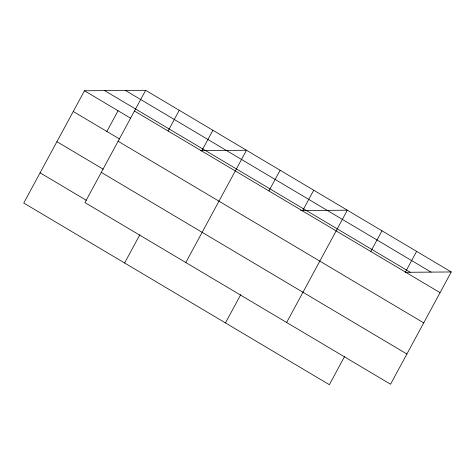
<?xml version="1.0" encoding="UTF-8"?>
<svg xmlns="http://www.w3.org/2000/svg" width="475" height="475" viewBox="0 0 475 475"><rect width="100%" height="100%" fill="white"/><g stroke="black" fill="none" stroke-linecap="round" stroke-linejoin="round"><path stroke-width="0.71" d="M145.653 90.315L84.948 202.588L390.545 384.228L451.25 271.961L145.653 90.315L84.455 90.772L23.75 203.039L329.347 384.685L344.642 356.398M106.875 131.456L118.067 110.752M168.073 130.999L179.265 110.295M124.598 262.984L139.893 234.697M201.691 150.979L212.883 130.275M185.796 262.527L246.501 150.26L200.45 150.605M268.921 190.944L280.113 170.24M225.447 322.923L240.742 294.637M302.539 210.924L313.732 190.22M286.645 322.472L347.344 210.199L300.574 210.55M370.785 251.489L381.983 230.785M405.418 272.074L416.617 251.37M405.199 272.3L451.25 271.961M125.459 90.47L431.057 272.11M104.648 90.624L410.246 272.264M134.461 111.019L440.058 292.659M84.455 90.772L130.756 118.293M73.257 111.477L119.558 138.997M118.121 141.235L423.718 322.881M56.923 141.692L103.223 169.213M101.288 172.366L406.885 354.012M40.09 172.823L86.391 200.343"/></g></svg>
